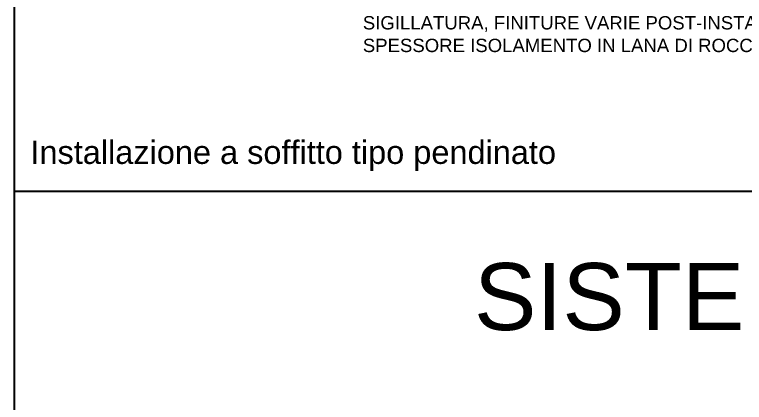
# Model space of a CAD drawing. Header units: millimetres. Extents: x 24747 to 137666, y -34589 to 43444.
# Drawn here: x 125624 to 127148, y 3201 to 4010 of the extents above; entities that cross this region are included whole.
import ezdxf

# ---------------------------------------------------------------- set-up
doc = ezdxf.new("R2010")
doc.units = ezdxf.units.MM
doc.header["$LTSCALE"] = 10
doc.layers.add('Pannelli', color=7, linetype='Continuous')
doc.styles.add('ARIAL', font='arial.ttf')

msp = doc.modelspace()

# ---------------------------------------------------------------- linework, layer by layer
at = {"layer": 'Pannelli'}
for p, q in [((125624.31754, 3641.92499), (125624.31754, 5304.33696)), ((125624.31754, 3641.92499), (129780.34747, 3641.92499)), ((125624.31754, 1979.51301), (125624.31754, 3641.92499)), ((125624.31754, 3641.92499), (129780.34747, 3641.92499))]:
    msp.add_line(p, q, dxfattribs=at)

# ---------------------------------------------------------------- texts
at = {"layer": 'Pannelli', "style": 'ARIAL'}
for s, height, p in [('SIGILLATURA, FINITURE VARIE POST-INSTALLAZIONE', 27.7556651, (126351.51648, 3979.35096)), ('SPESSORE ISOLAMENTO IN LANA DI ROCCIA 40 mm - CARTONGESO 12,5 mm', 27.7556651, (126351.51648, 3932.13357)), ('Installazione a soffitto tipo pendinato', 48.572414, (125657.35255, 3698.81815)), ('SISTEMA MONTAGGIO', 139.8595596, (126583.71345, 3352.15355))]:
    msp.add_text(s, height=height, dxfattribs=at).set_placement(p)

doc.saveas('drawing.dxf')
